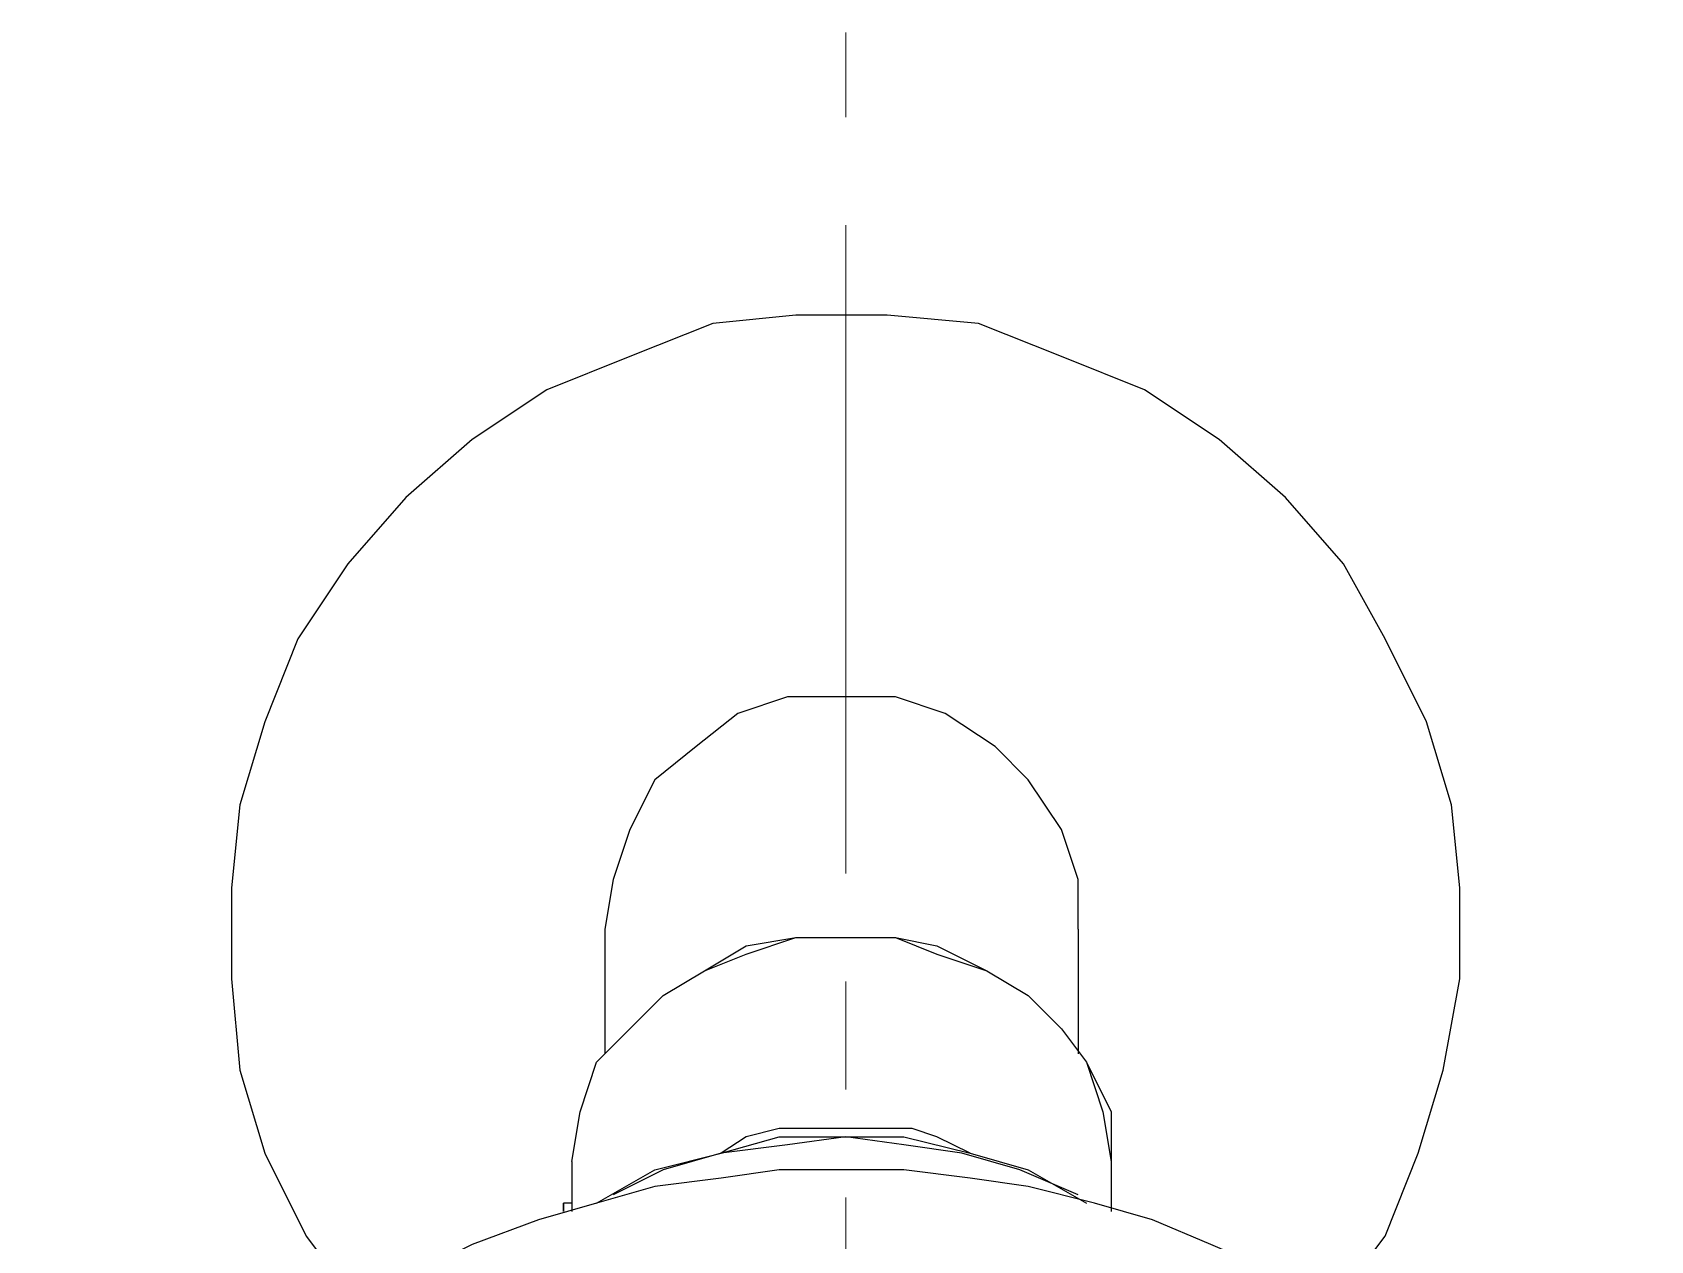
# Model space of a CAD drawing. Extents: x 0 to 3160, y 0 to 2315.
# Drawn here: x 1016.7 to 1088, y 1623.1 to 1676.3 of the extents above; entities that cross this region are included whole.
import ezdxf

# ---------------------------------------------------------------- set-up
doc = ezdxf.new("R2010")
doc.units = 0
doc.header["$LTSCALE"] = 3
doc.header["$MEASUREMENT"] = 0
doc.linetypes.add('CENTER2', pattern=[28.575, 19.05, -3.175, 3.175, -3.175])
doc.layers.get('0').update_dxf_attribs({"linetype": 'CONTINUOUS'})
doc.layers.add('Cneter', color=1, linetype='CENTER2', lineweight=13)

msp = doc.modelspace()

# ---------------------------------------------------------------- linework, layer by layer
for points, knots in [([(1074.131, 1620.341), (1074.131, 1620.341), (1076.331, 1623.268), (1076.331, 1623.268), (1076.331, 1623.268), (1076.331, 1623.268), (1077.795, 1626.923), (1077.795, 1626.923), (1077.795, 1626.923), (1077.795, 1626.923), (1078.89, 1630.582), (1078.89, 1630.582), (1078.89, 1630.582), (1078.89, 1630.582), (1079.622, 1634.61), (1079.622, 1634.61), (1079.622, 1634.61), (1079.622, 1634.61), (1079.622, 1638.632), (1079.622, 1638.632), (1079.622, 1638.632), (1079.622, 1638.632), (1079.254, 1642.287), (1079.254, 1642.287), (1079.254, 1642.287), (1079.254, 1642.287), (1078.158, 1645.946), (1078.158, 1645.946), (1078.158, 1645.946), (1078.158, 1645.946), (1076.331, 1649.606), (1076.331, 1649.606), (1076.331, 1649.606), (1076.331, 1649.606), (1074.499, 1652.901), (1074.499, 1652.901), (1074.499, 1652.901), (1074.499, 1652.901), (1071.936, 1655.824), (1071.936, 1655.824), (1071.936, 1655.824), (1071.936, 1655.824), (1069.009, 1658.383), (1069.009, 1658.383), (1069.009, 1658.383), (1069.009, 1658.383), (1065.718, 1660.579), (1065.718, 1660.579), (1065.718, 1660.579), (1065.718, 1660.579), (1062.058, 1662.046), (1062.058, 1662.046), (1062.058, 1662.046), (1062.058, 1662.046), (1058.399, 1663.506), (1058.399, 1663.506), (1058.399, 1663.506), (1058.399, 1663.506), (1054.372, 1663.874), (1054.372, 1663.874), (1054.372, 1663.874), (1054.372, 1663.874), (1050.349, 1663.874), (1050.349, 1663.874), (1050.349, 1663.874), (1050.349, 1663.874), (1046.686, 1663.506), (1046.686, 1663.506), (1046.686, 1663.506), (1046.686, 1663.506), (1043.031, 1662.046), (1043.031, 1662.046), (1043.031, 1662.046), (1043.031, 1662.046), (1039.368, 1660.579), (1039.368, 1660.579), (1039.368, 1660.579), (1039.368, 1660.579), (1036.077, 1658.383), (1036.077, 1658.383), (1036.077, 1658.383), (1036.077, 1658.383), (1033.15, 1655.824), (1033.15, 1655.824), (1033.15, 1655.824), (1033.15, 1655.824), (1030.586, 1652.901), (1030.586, 1652.901), (1030.586, 1652.901), (1030.586, 1652.901), (1028.391, 1649.606), (1028.391, 1649.606), (1028.391, 1649.606), (1028.391, 1649.606), (1026.927, 1645.946), (1026.927, 1645.946), (1026.927, 1645.946), (1026.927, 1645.946), (1025.831, 1642.287), (1025.831, 1642.287), (1025.831, 1642.287), (1025.831, 1642.287), (1025.463, 1638.632), (1025.463, 1638.632), (1025.463, 1638.632), (1025.463, 1638.632), (1025.463, 1634.61), (1025.463, 1634.61), (1025.463, 1634.61), (1025.463, 1634.61), (1025.831, 1630.582), (1025.831, 1630.582), (1025.831, 1630.582), (1025.831, 1630.582), (1026.927, 1626.923), (1026.927, 1626.923), (1026.927, 1626.923), (1026.927, 1626.923), (1028.759, 1623.268), (1028.759, 1623.268), (1028.759, 1623.268), (1028.759, 1623.268), (1030.954, 1620.341), (1030.954, 1620.341)], [0, 0, 0, 0, 0.032258, 0.032258, 0.032258, 0.032258, 0.064516, 0.064516, 0.064516, 0.064516, 0.096774, 0.096774, 0.096774, 0.096774, 0.129032, 0.129032, 0.129032, 0.129032, 0.16129, 0.16129, 0.16129, 0.16129, 0.193548, 0.193548, 0.193548, 0.193548, 0.225806, 0.225806, 0.225806, 0.225806, 0.258065, 0.258065, 0.258065, 0.258065, 0.290323, 0.290323, 0.290323, 0.290323, 0.322581, 0.322581, 0.322581, 0.322581, 0.354839, 0.354839, 0.354839, 0.354839, 0.387097, 0.387097, 0.387097, 0.387097, 0.419355, 0.419355, 0.419355, 0.419355, 0.451613, 0.451613, 0.451613, 0.451613, 0.483871, 0.483871, 0.483871, 0.483871, 0.516129, 0.516129, 0.516129, 0.516129, 0.548387, 0.548387, 0.548387, 0.548387, 0.580645, 0.580645, 0.580645, 0.580645, 0.612903, 0.612903, 0.612903, 0.612903, 0.645161, 0.645161, 0.645161, 0.645161, 0.677419, 0.677419, 0.677419, 0.677419, 0.709677, 0.709677, 0.709677, 0.709677, 0.741935, 0.741935, 0.741935, 0.741935, 0.774194, 0.774194, 0.774194, 0.774194, 0.806452, 0.806452, 0.806452, 0.806452, 0.83871, 0.83871, 0.83871, 0.83871, 0.870968, 0.870968, 0.870968, 0.870968, 0.903226, 0.903226, 0.903226, 0.903226, 0.935484, 0.935484, 0.935484, 0.935484, 0.967742, 0.967742, 0.967742, 0.967742, 1, 1, 1, 1]), ([(1062.79, 1636.801), (1062.79, 1636.801), (1062.79, 1638.996), (1062.79, 1638.996), (1062.79, 1638.996), (1062.79, 1638.996), (1062.058, 1641.192), (1062.058, 1641.192), (1062.058, 1641.192), (1062.058, 1641.192), (1060.595, 1643.387), (1060.595, 1643.387), (1060.595, 1643.387), (1060.595, 1643.387), (1059.131, 1644.851), (1059.131, 1644.851), (1059.131, 1644.851), (1059.131, 1644.851), (1056.932, 1646.314), (1056.932, 1646.314), (1056.932, 1646.314), (1056.932, 1646.314), (1054.74, 1647.046), (1054.74, 1647.046), (1054.74, 1647.046), (1054.74, 1647.046), (1052.545, 1647.046), (1052.545, 1647.046), (1052.545, 1647.046), (1052.545, 1647.046), (1049.981, 1647.046), (1049.981, 1647.046), (1049.981, 1647.046), (1049.981, 1647.046), (1047.786, 1646.314), (1047.786, 1646.314), (1047.786, 1646.314), (1047.786, 1646.314), (1045.959, 1644.851), (1045.959, 1644.851), (1045.959, 1644.851), (1045.959, 1644.851), (1044.127, 1643.387), (1044.127, 1643.387), (1044.127, 1643.387), (1044.127, 1643.387), (1043.031, 1641.192), (1043.031, 1641.192), (1043.031, 1641.192), (1043.031, 1641.192), (1042.295, 1638.996), (1042.295, 1638.996), (1042.295, 1638.996), (1042.295, 1638.996), (1041.931, 1636.801), (1041.931, 1636.801)], [0, 0, 0, 0, 0.071429, 0.071429, 0.071429, 0.071429, 0.142857, 0.142857, 0.142857, 0.142857, 0.214286, 0.214286, 0.214286, 0.214286, 0.285714, 0.285714, 0.285714, 0.285714, 0.357143, 0.357143, 0.357143, 0.357143, 0.428571, 0.428571, 0.428571, 0.428571, 0.5, 0.5, 0.5, 0.5, 0.571429, 0.571429, 0.571429, 0.571429, 0.642857, 0.642857, 0.642857, 0.642857, 0.714286, 0.714286, 0.714286, 0.714286, 0.785714, 0.785714, 0.785714, 0.785714, 0.857143, 0.857143, 0.857143, 0.857143, 0.928571, 0.928571, 0.928571, 0.928571, 1, 1, 1, 1]), ([(1040.468, 1626.56), (1040.468, 1626.56), (1040.836, 1628.755), (1040.836, 1628.755), (1040.836, 1628.755), (1040.836, 1628.755), (1041.563, 1630.946), (1041.563, 1630.946), (1041.563, 1630.946), (1041.563, 1630.946), (1043.031, 1632.414), (1043.031, 1632.414), (1043.031, 1632.414), (1043.031, 1632.414), (1044.491, 1633.874), (1044.491, 1633.874), (1044.491, 1633.874), (1044.491, 1633.874), (1046.322, 1634.973), (1046.322, 1634.973), (1046.322, 1634.973), (1046.322, 1634.973), (1048.154, 1636.069), (1048.154, 1636.069), (1048.154, 1636.069), (1048.154, 1636.069), (1050.349, 1636.437), (1050.349, 1636.437), (1050.349, 1636.437), (1050.349, 1636.437), (1052.545, 1636.437), (1052.545, 1636.437)], [0, 0, 0, 0, 0.125, 0.125, 0.125, 0.125, 0.25, 0.25, 0.25, 0.25, 0.375, 0.375, 0.375, 0.375, 0.5, 0.5, 0.5, 0.5, 0.625, 0.625, 0.625, 0.625, 0.75, 0.75, 0.75, 0.75, 0.875, 0.875, 0.875, 0.875, 1, 1, 1, 1]), ([(1040.468, 1626.56), (1040.468, 1626.56), (1040.836, 1628.755), (1040.836, 1628.755), (1040.836, 1628.755), (1040.836, 1628.755), (1041.563, 1630.946), (1041.563, 1630.946), (1041.563, 1630.946), (1041.563, 1630.946), (1043.031, 1632.414), (1043.031, 1632.414), (1043.031, 1632.414), (1043.031, 1632.414), (1044.491, 1633.874), (1044.491, 1633.874), (1044.491, 1633.874), (1044.491, 1633.874), (1046.322, 1634.973), (1046.322, 1634.973), (1046.322, 1634.973), (1046.322, 1634.973), (1048.154, 1635.705), (1048.154, 1635.705), (1048.154, 1635.705), (1048.154, 1635.705), (1050.349, 1636.437), (1050.349, 1636.437), (1050.349, 1636.437), (1050.349, 1636.437), (1052.545, 1636.437), (1052.545, 1636.437)], [0, 0, 0, 0, 0.125, 0.125, 0.125, 0.125, 0.25, 0.25, 0.25, 0.25, 0.375, 0.375, 0.375, 0.375, 0.5, 0.5, 0.5, 0.5, 0.625, 0.625, 0.625, 0.625, 0.75, 0.75, 0.75, 0.75, 0.875, 0.875, 0.875, 0.875, 1, 1, 1, 1]), ([(1052.545, 1636.437), (1052.545, 1636.437), (1054.74, 1636.437), (1054.74, 1636.437), (1054.74, 1636.437), (1054.74, 1636.437), (1056.568, 1636.069), (1056.568, 1636.069), (1056.568, 1636.069), (1056.568, 1636.069), (1058.763, 1634.973), (1058.763, 1634.973), (1058.763, 1634.973), (1058.763, 1634.973), (1060.595, 1633.874), (1060.595, 1633.874), (1060.595, 1633.874), (1060.595, 1633.874), (1062.058, 1632.414), (1062.058, 1632.414), (1062.058, 1632.414), (1062.058, 1632.414), (1063.158, 1630.946), (1063.158, 1630.946), (1063.158, 1630.946), (1063.158, 1630.946), (1064.254, 1628.755), (1064.254, 1628.755), (1064.254, 1628.755), (1064.254, 1628.755), (1064.254, 1626.56), (1064.254, 1626.56)], [0, 0, 0, 0, 0.125, 0.125, 0.125, 0.125, 0.25, 0.25, 0.25, 0.25, 0.375, 0.375, 0.375, 0.375, 0.5, 0.5, 0.5, 0.5, 0.625, 0.625, 0.625, 0.625, 0.75, 0.75, 0.75, 0.75, 0.875, 0.875, 0.875, 0.875, 1, 1, 1, 1]), ([(1052.545, 1636.437), (1052.545, 1636.437), (1054.74, 1636.437), (1054.74, 1636.437), (1054.74, 1636.437), (1054.74, 1636.437), (1056.568, 1635.705), (1056.568, 1635.705), (1056.568, 1635.705), (1056.568, 1635.705), (1058.763, 1634.973), (1058.763, 1634.973), (1058.763, 1634.973), (1058.763, 1634.973), (1060.595, 1633.874), (1060.595, 1633.874), (1060.595, 1633.874), (1060.595, 1633.874), (1062.058, 1632.414), (1062.058, 1632.414), (1062.058, 1632.414), (1062.058, 1632.414), (1063.158, 1630.946), (1063.158, 1630.946), (1063.158, 1630.946), (1063.158, 1630.946), (1063.886, 1628.755), (1063.886, 1628.755), (1063.886, 1628.755), (1063.886, 1628.755), (1064.254, 1626.56), (1064.254, 1626.56)], [0, 0, 0, 0, 0.125, 0.125, 0.125, 0.125, 0.25, 0.25, 0.25, 0.25, 0.375, 0.375, 0.375, 0.375, 0.5, 0.5, 0.5, 0.5, 0.625, 0.625, 0.625, 0.625, 0.75, 0.75, 0.75, 0.75, 0.875, 0.875, 0.875, 0.875, 1, 1, 1, 1]), ([(1052.545, 1628.023), (1052.545, 1628.023), (1049.613, 1628.023), (1049.613, 1628.023), (1049.613, 1628.023), (1049.613, 1628.023), (1048.154, 1627.655), (1048.154, 1627.655), (1048.154, 1627.655), (1048.154, 1627.655), (1047.054, 1626.923), (1047.054, 1626.923)], [0, 0, 0, 0, 0.333333, 0.333333, 0.333333, 0.333333, 0.666667, 0.666667, 0.666667, 0.666667, 1, 1, 1, 1]), ([(1058.036, 1626.923), (1058.036, 1626.923), (1056.568, 1627.655), (1056.568, 1627.655), (1056.568, 1627.655), (1056.568, 1627.655), (1055.472, 1628.023), (1055.472, 1628.023), (1055.472, 1628.023), (1055.472, 1628.023), (1052.545, 1628.023), (1052.545, 1628.023)], [0, 0, 0, 0, 0.333333, 0.333333, 0.333333, 0.333333, 0.666667, 0.666667, 0.666667, 0.666667, 1, 1, 1, 1]), ([(1041.563, 1624.728), (1041.563, 1624.728), (1044.127, 1626.196), (1044.127, 1626.196), (1044.127, 1626.196), (1044.127, 1626.196), (1047.054, 1626.923), (1047.054, 1626.923), (1047.054, 1626.923), (1047.054, 1626.923), (1049.613, 1627.655), (1049.613, 1627.655), (1049.613, 1627.655), (1049.613, 1627.655), (1052.545, 1627.655), (1052.545, 1627.655)], [0, 0, 0, 0, 0.25, 0.25, 0.25, 0.25, 0.5, 0.5, 0.5, 0.5, 0.75, 0.75, 0.75, 0.75, 1, 1, 1, 1]), ([(1052.545, 1627.655), (1052.545, 1627.655), (1049.981, 1627.291), (1049.981, 1627.291), (1049.981, 1627.291), (1049.981, 1627.291), (1047.054, 1626.923), (1047.054, 1626.923), (1047.054, 1626.923), (1047.054, 1626.923), (1044.491, 1626.196), (1044.491, 1626.196), (1044.491, 1626.196), (1044.491, 1626.196), (1042.295, 1625.096), (1042.295, 1625.096)], [0, 0, 0, 0, 0.25, 0.25, 0.25, 0.25, 0.5, 0.5, 0.5, 0.5, 0.75, 0.75, 0.75, 0.75, 1, 1, 1, 1]), ([(1052.545, 1627.655), (1052.545, 1627.655), (1055.104, 1627.655), (1055.104, 1627.655), (1055.104, 1627.655), (1055.104, 1627.655), (1058.036, 1626.923), (1058.036, 1626.923), (1058.036, 1626.923), (1058.036, 1626.923), (1060.595, 1626.196), (1060.595, 1626.196), (1060.595, 1626.196), (1060.595, 1626.196), (1063.158, 1624.728), (1063.158, 1624.728)], [0, 0, 0, 0, 0.25, 0.25, 0.25, 0.25, 0.5, 0.5, 0.5, 0.5, 0.75, 0.75, 0.75, 0.75, 1, 1, 1, 1]), ([(1062.79, 1625.096), (1062.79, 1625.096), (1060.231, 1626.196), (1060.231, 1626.196), (1060.231, 1626.196), (1060.231, 1626.196), (1057.668, 1626.923), (1057.668, 1626.923), (1057.668, 1626.923), (1057.668, 1626.923), (1055.104, 1627.291), (1055.104, 1627.291), (1055.104, 1627.291), (1055.104, 1627.291), (1052.545, 1627.655), (1052.545, 1627.655)], [0, 0, 0, 0, 0.25, 0.25, 0.25, 0.25, 0.5, 0.5, 0.5, 0.5, 0.75, 0.75, 0.75, 0.75, 1, 1, 1, 1]), ([(1052.545, 1626.196), (1052.545, 1626.196), (1049.613, 1626.196), (1049.613, 1626.196), (1049.613, 1626.196), (1049.613, 1626.196), (1047.054, 1625.828), (1047.054, 1625.828), (1047.054, 1625.828), (1047.054, 1625.828), (1044.127, 1625.464), (1044.127, 1625.464), (1044.127, 1625.464), (1044.127, 1625.464), (1041.563, 1624.728), (1041.563, 1624.728), (1041.563, 1624.728), (1041.563, 1624.728), (1039.004, 1623.996), (1039.004, 1623.996), (1039.004, 1623.996), (1039.004, 1623.996), (1036.077, 1622.9), (1036.077, 1622.9), (1036.077, 1622.9), (1036.077, 1622.9), (1033.881, 1621.801), (1033.881, 1621.801), (1033.881, 1621.801), (1033.881, 1621.801), (1031.318, 1620.341), (1031.318, 1620.341), (1031.318, 1620.341), (1031.318, 1620.341), (1029.123, 1618.878), (1029.123, 1618.878), (1029.123, 1618.878), (1029.123, 1618.878), (1026.927, 1617.05), (1026.927, 1617.05), (1026.927, 1617.05), (1026.927, 1617.05), (1024.732, 1615.219), (1024.732, 1615.219), (1024.732, 1615.219), (1024.732, 1615.219), (1022.904, 1613.391), (1022.904, 1613.391), (1022.904, 1613.391), (1022.904, 1613.391), (1021.073, 1611.196), (1021.073, 1611.196), (1021.073, 1611.196), (1021.073, 1611.196), (1019.241, 1609), (1019.241, 1609), (1019.241, 1609), (1019.241, 1609), (1018.145, 1606.437), (1018.145, 1606.437), (1018.145, 1606.437), (1018.145, 1606.437), (1016.682, 1604.245), (1016.682, 1604.245)], [0, 0, 0, 0, 0.0625, 0.0625, 0.0625, 0.0625, 0.125, 0.125, 0.125, 0.125, 0.1875, 0.1875, 0.1875, 0.1875, 0.25, 0.25, 0.25, 0.25, 0.3125, 0.3125, 0.3125, 0.3125, 0.375, 0.375, 0.375, 0.375, 0.4375, 0.4375, 0.4375, 0.4375, 0.5, 0.5, 0.5, 0.5, 0.5625, 0.5625, 0.5625, 0.5625, 0.625, 0.625, 0.625, 0.625, 0.6875, 0.6875, 0.6875, 0.6875, 0.75, 0.75, 0.75, 0.75, 0.8125, 0.8125, 0.8125, 0.8125, 0.875, 0.875, 0.875, 0.875, 0.9375, 0.9375, 0.9375, 0.9375, 1, 1, 1, 1]), ([(1088.04, 1604.245), (1088.04, 1604.245), (1086.94, 1606.437), (1086.94, 1606.437), (1086.94, 1606.437), (1086.94, 1606.437), (1085.481, 1609), (1085.481, 1609), (1085.481, 1609), (1085.481, 1609), (1084.013, 1611.196), (1084.013, 1611.196), (1084.013, 1611.196), (1084.013, 1611.196), (1082.186, 1613.391), (1082.186, 1613.391), (1082.186, 1613.391), (1082.186, 1613.391), (1080.358, 1615.219), (1080.358, 1615.219), (1080.358, 1615.219), (1080.358, 1615.219), (1078.158, 1617.05), (1078.158, 1617.05), (1078.158, 1617.05), (1078.158, 1617.05), (1075.963, 1618.878), (1075.963, 1618.878), (1075.963, 1618.878), (1075.963, 1618.878), (1073.768, 1620.341), (1073.768, 1620.341), (1073.768, 1620.341), (1073.768, 1620.341), (1071.208, 1621.801), (1071.208, 1621.801), (1071.208, 1621.801), (1071.208, 1621.801), (1068.645, 1622.9), (1068.645, 1622.9), (1068.645, 1622.9), (1068.645, 1622.9), (1066.081, 1623.996), (1066.081, 1623.996), (1066.081, 1623.996), (1066.081, 1623.996), (1063.522, 1624.728), (1063.522, 1624.728), (1063.522, 1624.728), (1063.522, 1624.728), (1060.595, 1625.464), (1060.595, 1625.464), (1060.595, 1625.464), (1060.595, 1625.464), (1058.036, 1625.828), (1058.036, 1625.828), (1058.036, 1625.828), (1058.036, 1625.828), (1055.104, 1626.196), (1055.104, 1626.196), (1055.104, 1626.196), (1055.104, 1626.196), (1052.545, 1626.196), (1052.545, 1626.196)], [0, 0, 0, 0, 0.0625, 0.0625, 0.0625, 0.0625, 0.125, 0.125, 0.125, 0.125, 0.1875, 0.1875, 0.1875, 0.1875, 0.25, 0.25, 0.25, 0.25, 0.3125, 0.3125, 0.3125, 0.3125, 0.375, 0.375, 0.375, 0.375, 0.4375, 0.4375, 0.4375, 0.4375, 0.5, 0.5, 0.5, 0.5, 0.5625, 0.5625, 0.5625, 0.5625, 0.625, 0.625, 0.625, 0.625, 0.6875, 0.6875, 0.6875, 0.6875, 0.75, 0.75, 0.75, 0.75, 0.8125, 0.8125, 0.8125, 0.8125, 0.875, 0.875, 0.875, 0.875, 0.9375, 0.9375, 0.9375, 0.9375, 1, 1, 1, 1])]:
    msp.add_open_spline(points, degree=3, knots=knots)
for points in [[(1041.931, 1636.801), (1041.931, 1636.801), (1041.931, 1631.314), (1041.931, 1631.314)], [(1062.79, 1636.801), (1062.79, 1636.801), (1062.79, 1631.314), (1062.79, 1631.314)], [(1040.468, 1626.56), (1040.468, 1626.56), (1040.468, 1624.364), (1040.468, 1624.364)], [(1064.254, 1626.56), (1064.254, 1626.56), (1064.254, 1624.364), (1064.254, 1624.364)], [(1040.104, 1624.728), (1040.104, 1624.728), (1040.104, 1624.364), (1040.104, 1624.364)], [(1040.104, 1624.364), (1040.104, 1624.364), (1040.104, 1624.728), (1040.104, 1624.728)], [(1040.468, 1624.728), (1040.468, 1624.728), (1040.104, 1624.728), (1040.104, 1624.728)]]:
    msp.add_open_spline(points, degree=3)
at = {"layer": 'Cneter', "lineweight": 5, "ltscale": 0.5}
msp.add_line((1052.545, 696.284), (1052.545, 1676.334), dxfattribs=at)

doc.saveas('drawing.dxf')
